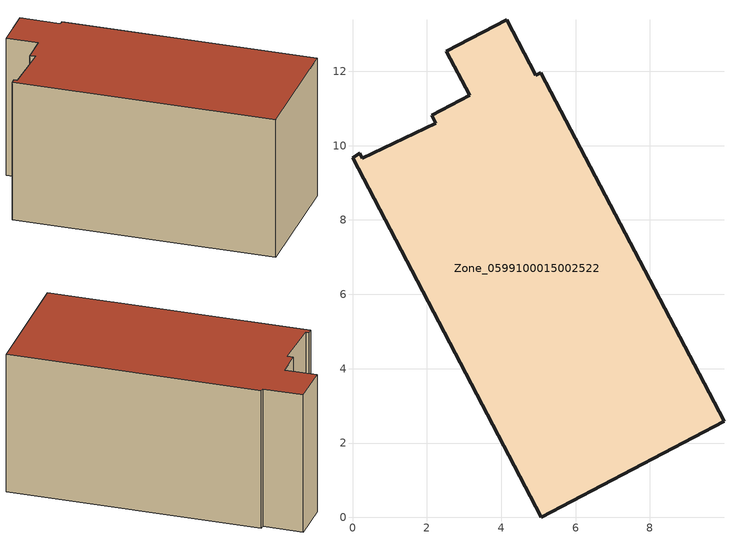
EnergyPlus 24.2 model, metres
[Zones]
Zone_0599100015002522
 floor ground (C_G): 2.13,10.81 3.15,11.35 2.52,12.54 4.15,13.39 4.93,11.89 5.07,11.96 9.99,2.58 5.07,0 0,9.67 0.19,9.8 0.26,9.66 2.24,10.6 z1.37
 wall outside (C_F): 0.19,9.8 0,9.67 5.07,0 9.99,2.58 5.07,11.96 4.93,11.89 4.15,13.39 2.52,12.54 3.15,11.35 2.13,10.81 2.24,10.6 0.26,9.66 0.19,9.8 z1.37:7.5
 roof outside (C_R): 9.99,2.58 5.07,11.96 4.93,11.89 4.15,13.39 2.52,12.54 3.15,11.35 2.13,10.81 2.24,10.6 0.26,9.66 0.19,9.8 0,9.67 5.07,0 z7.5
[BUILDING]
Pand.0599100015002522: North Axis=0; Terrain=City; Loads Convergence Tolerance Value=0.04; Temperature Convergence Tolerance Value=0.4; Solar Distribution=FullExterior; Maximum Number of Warmup Days=25; Minimum Number of Warmup Days=1
[Site:Location]
Rotterdam.The.Hague.AP_ZH_NLD Design_Conditions: Latitude=51.96; Longitude=4.45; Time Zone=1; Elevation=-4.5
[SITE:GROUNDTEMPERATURE:BUILDINGSURFACE]
18, 18, 18, 18, 18, 18, 18, 18, 18, 18, 18, 18
[MATERIAL] Thermal Absorptance=0.9; Solar Absorptance=0.7; Visible Absorptance=0.7
Name | Roughness | Thickness | Conductivity | Density | Specific Heat
G.TC.1975-1991 | MediumSmooth | 0.15 | 0.288461 | 540 | 1210
F.TC.1975-1991 | Rough | 0.3 | 0.230769 | 1920 | 840
R.TC.1975-1991 | MediumRough | 0.2 | 0.153846 | 1500 | 1000
[CONSTRUCTION]
C_G: G.TC.1975-1991
C_F: F.TC.1975-1991
C_R: R.TC.1975-1991
[ZONE]
Zone_0599100015002522: Type=1; Multiplier=1; Ceiling Height=Autocalculate; Volume=Autocalculate; Floor Area=autocalculate; Part of Total Floor Area=Yes
[ZONEINFILTRATION:DESIGNFLOWRATE]
Infil_Zone_0599100015002522: Zone or ZoneList or Space or SpaceList=Zone_0599100015002522; Schedule=AlwaysOn; Design Flow Rate Calculation Method=Flow/Area; Flow Rate per Floor Area=0.003; Constant Term Coefficient=1; Temperature Term Coefficient=0; Velocity Term Coefficient=0; Velocity Squared Term Coefficient=0
[HVACTEMPLATE:ZONE:IDEALLOADSAIRSYSTEM]
Zone_0599100015002522: Maximum Heating Supply Air Temperature=50; Minimum Cooling Supply Air Temperature=13; Maximum Heating Supply Air Humidity Ratio=0.0156; Minimum Cooling Supply Air Humidity Ratio=0.0077; Heating Limit=NoLimit; Cooling Limit=NoLimit; Dehumidification Control Type=ConstantSensibleHeatRatio; Cooling Sensible Heat Ratio=0.7; Dehumidification Setpoint=60; Humidification Control Type=None; Humidification Setpoint=30; Outdoor Air Method=None; Outdoor Air Flow Rate per Person=0.00944; Outdoor Air Flow Rate per Zone Floor Area=0; Outdoor Air Flow Rate per Zone=0; Demand Controlled Ventilation Type=None; Outdoor Air Economizer Type=NoEconomizer; Heat Recovery Type=None; Sensible Heat Recovery Effectiveness=0.7; Latent Heat Recovery Effectiveness=0.65
[ZONECONTROL:THERMOSTAT]
ThermostatControl_Zone_0599100015002522: Zone or ZoneList=Zone_0599100015002522; Control Type Schedule=DualSetpointControlType; Control 1=Thermostat_Zone_0599100015002522; Temperature Difference Between Cutout And Setpoint=0
[THERMOSTATSETPOINT:DUALSETPOINT]
Thermostat_Zone_0599100015002522: Heating Setpoint Temperature Schedule=HeatingSetpoint_Zone_0599100015002522; Cooling Setpoint Temperature Schedule=CoolingSetpoint_Zone_0599100015002522
[SCHEDULE:COMPACT]
HeatingSetpoint_Zone_0599100015002522: Through: 12/31, For: AllDays, Until: 24:00, 21
CoolingSetpoint_Zone_0599100015002522: Through: 12/31, For: AllDays, Until: 24:00, 24
DualSetpointControlType: Through: 12/31, For: AllDays, Until: 24:00, 4
AlwaysOn: Through: 12/31, For: AllDays, Until: 24:00, 1
